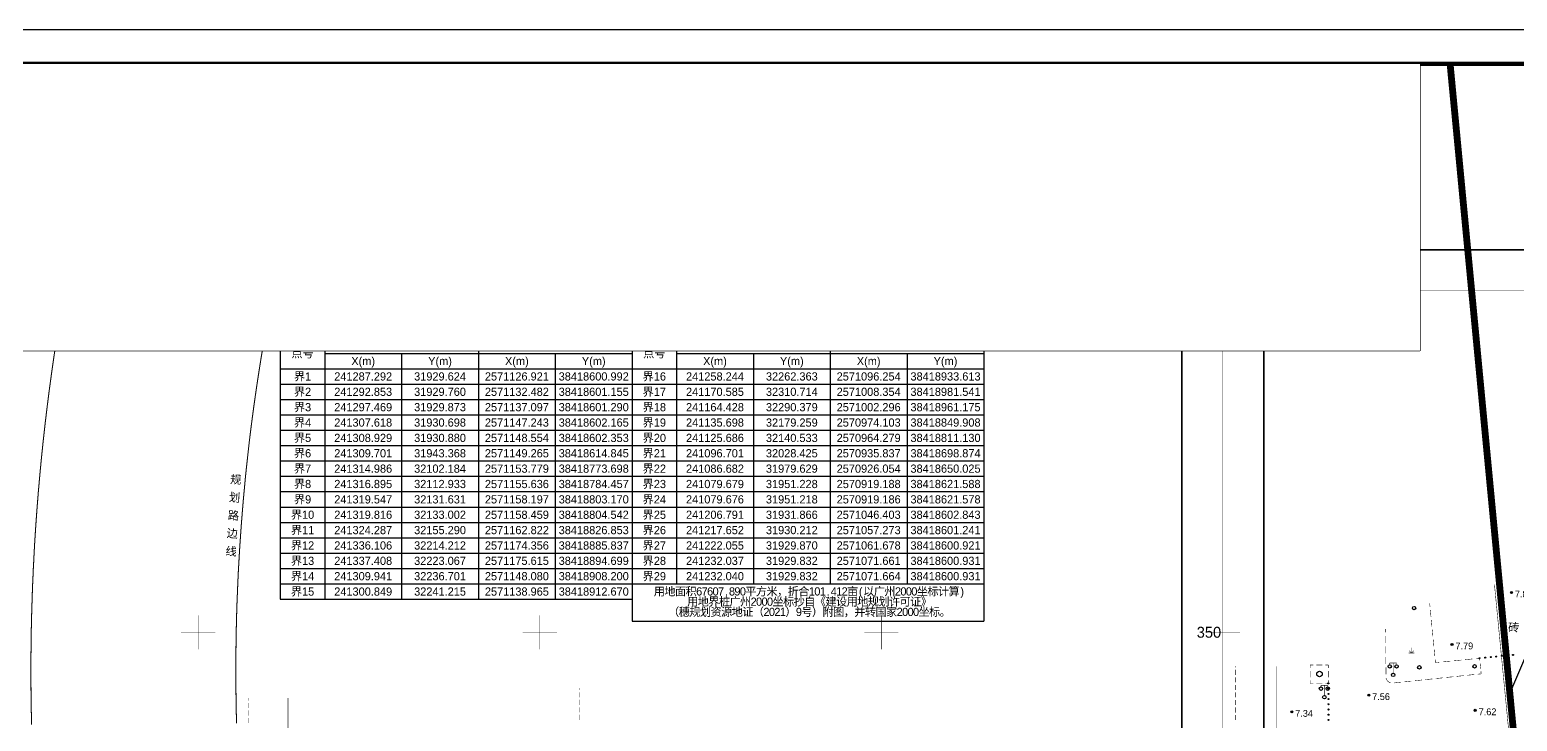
# Model space of a CAD drawing. Extents: x -83084 to 31773731, y -158416 to 241421036.
# Drawn here: x 31925.3 to 32143.1, y 241337 to 241438.2 of the extents above; entities that cross this region are included whole.
import ezdxf
from ezdxf.enums import TextEntityAlignment as Align
from ezdxf.xclip import XClip

# ---------------------------------------------------------------- set-up
doc = ezdxf.new("R2010")
doc.units = 0
doc.header["$LTSCALE"] = 1000
doc.header["$MEASUREMENT"] = 0
doc.header["$XCLIPFRAME"] = 0
for name, pattern in [('1', [0]), ('10010', [0]), ('2', [0]), ('721120', [0]), ('DASH', [0.35, 0.25, -0.1])]:
    doc.linetypes.add(name, pattern=pattern)
doc.layers.add('110KV电缆', color=6, linetype='DASH', lineweight=0)
for name, color, linetype in [('DIM_LEAD', 3, 'Continuous'), ('TITLIN1', 7, 'Continuous'), ('规划道路边线', 165, 'Continuous')]:
    doc.layers.add(name, color=color, linetype=linetype)
doc.layers.add('地形', color=7, linetype='Continuous', true_color=0x323232)
doc.styles.add('DMHT', font='')
doc.styles.add('GKST', font='')
doc.styles.add('JMHT', font='')
doc.styles.add('SXHT', font='')
doc.styles.add('TKH', font='')
doc.styles.get('DMHT').set_extended_font_data('方正细等线简体')
doc.styles.get('GKST').set_extended_font_data('方正细等线简体')
doc.styles.get('JMHT').set_extended_font_data('方正细等线简体')
doc.styles.get('SXHT').set_extended_font_data('方正细等线简体')
doc.styles.get('TKH').set_extended_font_data('方正细等线简体')

# ---------------------------------------------------------------- blocks, each defined once
blk = doc.blocks.new('93762001')
at = {"color": 0, "linetype": 'Continuous', "lineweight": -3}
blk.add_circle((0, 0), 0.5, dxfattribs=at)
blk = doc.blocks.new('96102001')
at = {"linetype": '2'}
h = blk.add_hatch(color=0, dxfattribs=at)
edge = h.paths.add_edge_path(flags=0)
edge.add_arc((0, 0), 0.15, 0, 360)
at = {"color": 0, "linetype": 'Continuous', "lineweight": -3}
blk.add_circle((0, 0), 0.15, dxfattribs=at)
blk = doc.blocks.new('357')
at = {"color": 0, "linetype": 'Continuous', "lineweight": -3, "const_width": 0.15}
for points in [[(-1, 3.5), (-1, 3)], [(-1, 3.5), (1, 3.5)], [(0, 0.5), (0, 3.5)], [(1, 3.5), (1, 3)]]:
    blk.add_lwpolyline(points, dxfattribs=at)
at = {"color": 0, "linetype": 'Continuous', "lineweight": -3}
for centre in [(-1, 2.5), (0, 0), (1, 2.5)]:
    blk.add_circle(centre, 0.5, dxfattribs=at)
blk = doc.blocks.new('904')
at = {"linetype": '2'}
h = blk.add_hatch(color=0, dxfattribs=at)
edge = h.paths.add_edge_path(flags=0)
edge.add_arc((0, 0), 0.3, 0, 360)
at = {"color": 0, "linetype": 'Continuous', "lineweight": -3}
for radius in [0.3, 0.15]:
    blk.add_circle((0, 0), radius, dxfattribs=at)
blk = doc.blocks.new('149')
at = {"color": 0, "linetype": 'Continuous', "lineweight": -3, "const_width": 0.15}
for points in [[(-0.8, 0), (0.8, 0)], [(-0.707, 0.707), (0, 0)], [(0, 1.6), (0, 0), (0.707, 0.707)]]:
    blk.add_lwpolyline(points, dxfattribs=at)
blk = doc.blocks.new('128')
at = {"color": 0, "linetype": 'Continuous', "lineweight": -3}
blk.add_circle((0, 0), 0.8, dxfattribs=at)
blk = doc.blocks.new('ysdx12')
at = {"layer": '地形', "linetype": 'Continuous', "lineweight": -3, "ltscale": 0.5}
for points, const_width in [([(81.93, 289.77), (-180.07, 289.77)], 0.25), ([(331.93, 289.77), (69.93, 289.77)], 0.25), ([(69.93, 289.77), (69.93, 77.77)], 0.25), ([(81.93, 77.77), (81.93, 289.77)], 0.25), ([(134.86, 44.34), (115.69, 240.79)], 0.075), ([(106.26, 237.5), (106.21, 237.98)], 0.075), ([(106.4, 236.06), (106.3, 237.02)], 0.075), ([(106.54, 234.61), (106.44, 235.58)], 0.075), ([(99.78, 233.76), (99.78, 234.27)], 0.075), ([(99.79, 232.22), (99.78, 233.24)], 0.075), ([(106.68, 233.17), (106.59, 234.13)], 0.075), ([(99.8, 230.68), (99.79, 231.7)], 0.075), ([(106.82, 231.73), (106.73, 232.69)], 0.075), ([(106.96, 230.28), (106.87, 231.25)], 0.075), ([(83.84, 228.78), (83.84, 206.62), (-60.92, 206.63), (-60.92, 224.14)], 0.075), ([(77.76, 228.62), (77.76, 228.78)], 0.06), ([(88.72, 228.53), (88.72, 228.98), (89.16, 228.98)], 0.06), ([(89.61, 228.98), (90.49, 228.98)], 0.06), ([(90.93, 228.98), (91.37, 228.98)], 0.06), ([(91.37, 228.98), (91.37, 228.53)], 0.06), ([(99.8, 229.14), (99.8, 230.16)], 0.075), ([(99.81, 227.6), (99.81, 228.62)], 0.075), ([(107.6, 229.37), (107.06, 229.32), (107.01, 229.8)], 0.075), ([(109.21, 229.54), (108.14, 229.43)], 0.075), ([(110.83, 229.7), (109.75, 229.59)], 0.075), ([(112.45, 229.86), (111.37, 229.75)], 0.075), ([(113.52, 229.97), (112.98, 229.92)], 0.075), ([(113.52, 229.97), (113.56, 229.59)], 0.075), ([(113.6, 229.21), (113.68, 228.45)], 0.075), ([(77.76, 227.52), (77.76, 228.27)], 0.06), ([(77.76, 226.42), (77.76, 227.17)], 0.06), ([(88.72, 227.18), (88.72, 228.08)], 0.06), ([(89.16, 226.28), (88.72, 226.28), (88.72, 226.73)], 0.06), ([(91.37, 226.73), (91.37, 226.28), (90.93, 226.28)], 0.06), ([(91.37, 228.08), (91.37, 227.18)], 0.06), ([(100.48, 226.36), (100.41, 226.39), (100.32, 226.43), (100.24, 226.47), (100.16, 226.53), (100.09, 226.59), (100.02, 226.66), (99.96, 226.74), (99.91, 226.82), (99.87, 226.91), (99.84, 227), (99.82, 227.08)], 0.075), ([(102.01, 226.46), (100.99, 226.35)], 0.075), ([(103.54, 226.62), (102.52, 226.51)], 0.075), ([(105.07, 226.78), (104.05, 226.67)], 0.075), ([(106.6, 226.94), (105.58, 226.83)], 0.075), ([(108.14, 227.1), (107.11, 226.99)], 0.075), ([(109.67, 227.26), (108.65, 227.15)], 0.075), ([(111.2, 227.42), (110.18, 227.31)], 0.075), ([(112.73, 227.58), (111.71, 227.47)], 0.075), ([(113.71, 228.07), (113.75, 227.68), (113.24, 227.63)], 0.075), ([(-18.19, 225.33), (-18.19, 225.61)], 0.06), ([(-18.19, 224.23), (-18.19, 224.98)], 0.06), ([(77.76, 225.32), (77.76, 226.07)], 0.06), ([(77.76, 224.22), (77.76, 224.97)], 0.06), ([(90.49, 226.28), (89.6, 226.28)], 0.06), ([(-66.7, 223.77), (-66.7, 224.14)], 0.06), ([(-66.7, 222.68), (-66.7, 223.42)], 0.06), ([(-66.7, 221.58), (-66.7, 222.33)], 0.06), ([(-18.19, 223.13), (-18.19, 223.88)], 0.06), ([(-18.19, 222.03), (-18.19, 222.78)], 0.06), ([(77.76, 223.12), (77.76, 223.87)], 0.06), ([(77.76, 222.02), (77.76, 222.77)], 0.06), ([(-66.7, 220.49), (-66.7, 221.23)], 0.06), ([(-18.19, 220.93), (-18.19, 221.68)], 0.06), ([(77.76, 220.92), (77.76, 221.67)], 0.06)]:
    blk.add_lwpolyline(points, dxfattribs=dict(at, const_width=const_width))
at = {"layer": '地形', "linetype": '10010', "lineweight": -3, "ltscale": 0.5, "const_width": 0.06}
for points in [[(75.93, 77.77), (75.93, 289.77)], [(75.93, 77.77), (75.93, 289.77)], [(-180.07, 283.77), (81.93, 283.77)], [(-74.07, 283.77), (-74.07, 281.27)], [(-24.07, 283.77), (-24.07, 281.27)], [(25.93, 283.77), (25.93, 281.27)], [(69.93, 283.77), (331.93, 283.77)], [(-74.07, 231.27), (-74.07, 236.27)], [(-24.07, 231.27), (-24.07, 236.27)], [(25.93, 231.27), (25.93, 236.27)], [(-76.57, 233.77), (-71.57, 233.77)], [(-26.57, 233.77), (-21.57, 233.77)], [(23.43, 233.77), (28.43, 233.77)], [(75.93, 233.77), (73.43, 233.77)], [(75.93, 233.77), (78.43, 233.77)]]:
    blk.add_lwpolyline(points, dxfattribs=at)
at = {"layer": '地形', "linetype": '721120', "lineweight": -3, "ltscale": 0.5, "const_width": 0.15}
for points in [[(-93.62, 283.77), (-93.74, 283.08), (-93.96, 281.83), (-94.17, 280.59), (-94.38, 279.34), (-94.58, 278.1), (-94.78, 276.85), (-94.97, 275.6), (-95.16, 274.35), (-95.34, 273.1), (-95.52, 271.85), (-95.69, 270.6), (-95.86, 269.35), (-96.02, 268.1), (-96.18, 266.84), (-96.33, 265.59), (-96.48, 264.34), (-96.62, 263.08), (-96.76, 261.83), (-96.89, 260.57), (-97.02, 259.32), (-97.14, 258.06), (-97.26, 256.8), (-97.37, 255.54), (-97.48, 254.29), (-97.58, 253.03), (-97.68, 251.77), (-97.77, 250.51), (-97.86, 249.25), (-97.94, 247.99), (-98.02, 246.73), (-98.09, 245.47), (-98.15, 244.21), (-98.22, 242.95), (-98.27, 241.68), (-98.33, 240.42), (-98.37, 239.16), (-98.41, 237.9), (-98.45, 236.64), (-98.48, 235.37), (-98.51, 234.11), (-98.53, 232.85), (-98.54, 231.59), (-98.56, 230.32), (-98.56, 229.06), (-98.56, 227.8), (-98.56, 226.54), (-98.55, 225.27), (-98.54, 224.01), (-98.52, 222.75), (-98.49, 221.49), (-98.46, 220.22)], [(-68.46, 220.42), (-68.5, 222.14), (-68.53, 223.86), (-68.55, 225.59), (-68.56, 227.31), (-68.56, 229.03), (-68.55, 230.76), (-68.53, 232.48), (-68.5, 234.21), (-68.46, 235.93), (-68.41, 237.65), (-68.34, 239.37), (-68.27, 241.1), (-68.19, 242.82), (-68.09, 244.54), (-67.99, 246.26), (-67.87, 247.98), (-67.75, 249.7), (-67.61, 251.42), (-67.47, 253.14), (-67.31, 254.85), (-67.15, 256.57), (-66.97, 258.28), (-66.78, 260), (-66.59, 261.71), (-66.38, 263.42), (-66.16, 265.13), (-65.93, 266.84), (-65.69, 268.55), (-65.44, 270.25), (-65.18, 271.95), (-64.91, 273.66), (-64.63, 275.36), (-64.34, 277.06), (-64.04, 278.75), (-63.73, 280.45), (-63.41, 282.14), (-63.09, 283.77)]]:
    blk.add_lwpolyline(points, dxfattribs=at)
at = {"layer": '地形', "linetype": '1', "lineweight": -3, "ltscale": 0.5}
for points in [[(-62.05, 276.86), (40.95, 276.86)], [(-62.05, 276.86), (-62.05, 238.61)], [(-55.55, 276.86), (-55.55, 238.61)], [(-33.05, 276.86), (-33.05, 238.61)], [(-10.55, 276.86), (-10.55, 235.41)], [(-10.55, 276.86), (-10.55, 238.61)], [(-4.05, 276.86), (-4.05, 240.86)], [(18.45, 276.86), (18.45, 240.86)], [(40.95, 276.86), (40.95, 235.41)], [(-55.55, 274.61), (-10.55, 274.61)], [(-44.3, 274.61), (-44.3, 238.61)], [(-21.8, 274.61), (-21.8, 238.61)], [(-4.05, 274.61), (40.95, 274.61)], [(7.2, 274.61), (7.2, 240.86)], [(29.7, 274.61), (29.7, 240.86)], [(-62.05, 272.36), (40.95, 272.36)], [(-62.05, 270.11), (40.95, 270.11)], [(-62.05, 267.86), (40.95, 267.86)], [(-62.05, 265.61), (40.95, 265.61)], [(-62.05, 263.36), (40.95, 263.36)], [(-62.05, 261.11), (40.95, 261.11)], [(-62.05, 258.86), (40.95, 258.86)], [(-62.05, 256.61), (40.95, 256.61)], [(-62.05, 254.36), (40.95, 254.36)], [(-62.05, 252.11), (40.95, 252.11)], [(-62.05, 249.86), (40.95, 249.86)], [(-62.05, 247.61), (40.95, 247.61)], [(-62.05, 245.36), (40.95, 245.36)], [(-62.05, 243.11), (40.95, 243.11)], [(-62.05, 240.86), (40.95, 240.86)], [(-62.05, 238.61), (-10.55, 238.61)], [(-10.55, 235.41), (40.95, 235.41)]]:
    blk.add_lwpolyline(points, dxfattribs=at)
at = {"layer": '地形', "linetype": 'Continuous', "xscale": 0.5, "yscale": 0.5}
for name, p, rotation in [('93762001', (103.93, 237.31), 275.0679737266381), ('93762001', (104.7, 228.63), 275.0679737266381), ('93762001', (112.78, 228.78), 5.574955360481202), ('96102001', (113.52, 229.97), 5.736164473479604), ('96102001', (114.34, 230.05), 5.736164473479604), ('96102001', (115.15, 230.13), 5.736164473479604), ('96102001', (115.96, 230.21), 5.736164473479604), ('96102001', (116.78, 230.3), 5.736164473479604), ('96102001', (117.59, 230.38), 5.736164473479604), ('96102001', (118.41, 230.46), 5.736164473479604), ('96102001', (91.37, 226.28), 270.3286420653496), ('96102001', (91.37, 225.52), 270.3286420653496), ('96102001', (91.38, 224.75), 270.3286420653496), ('96102001', (91.38, 223.99), 270.3286420653496), ('96102001', (91.39, 223.23), 270.3286420653496), ('96102001', (91.39, 222.46), 270.3286420653496), ('96102001', (91.4, 221.7), 270.3286420653496), ('96102001', (91.4, 220.94), 270.3286420653496)]:
    blk.add_blockref(name, p, dxfattribs=dict(at, rotation=rotation))
for name, p in [('149', (103.55, 230.72)), ('357', (100.86, 227.52)), ('128', (90.08, 227.65)), ('357', (90.79, 224.26))]:
    blk.add_blockref(name, p, dxfattribs=at)
at = {"layer": '地形', "style": 'TKH', "width": 0.917}
blk.add_text('1', height=3.6, dxfattribs=at).set_placement((-49.07, 291.27), align=Align.BOTTOM_CENTER)
at = {"layer": '地形', "style": 'TKH'}
blk.add_text('32100', height=1.6, rotation=90, dxfattribs=at).set_placement((75.85, 284.09), align=Align.BOTTOM_LEFT)
blk.add_text('32100', height=1.6, rotation=90, dxfattribs=at).set_placement((76.32, 284.1), align=Align.TOP_LEFT)
at = {"layer": '地形'}
for s, height, style, p in [('41400', 1.6, 'TKH', (72.93, 282.52)), ('41400', 1.6, 'TKH', (78.93, 282.52)), ('用地界桩坐标表', 2, 'SXHT', (-10.55, 279.61)), ('点号', 1.2, 'SXHT', (-58.8, 274.61)), ('广州2000坐标', 1.2, 'SXHT', (-44.3, 275.73)), ('国家2000坐标', 1.2, 'SXHT', (-21.8, 275.73)), ('点号', 1.2, 'SXHT', (-7.3, 274.61)), ('广州2000坐标', 1.2, 'SXHT', (7.2, 275.73)), ('国家2000坐标', 1.2, 'SXHT', (29.7, 275.73)), ('X(m)', 1.2, 'SXHT', (-49.92, 273.48)), ('Y(m)', 1.2, 'SXHT', (-38.67, 273.48)), ('X(m)', 1.2, 'SXHT', (-27.42, 273.48)), ('Y(m)', 1.2, 'SXHT', (-16.17, 273.48)), ('X(m)', 1.2, 'SXHT', (1.58, 273.48)), ('Y(m)', 1.2, 'SXHT', (12.83, 273.48)), ('X(m)', 1.2, 'SXHT', (24.08, 273.48)), ('Y(m)', 1.2, 'SXHT', (35.33, 273.48)), ('界1', 1.2, 'SXHT', (-58.8, 271.23)), ('241287.292', 1.2, 'SXHT', (-49.92, 271.23)), ('31929.624', 1.2, 'SXHT', (-38.67, 271.23)), ('2571126.921', 1.2, 'SXHT', (-27.42, 271.23)), ('38418600.992', 1.2, 'SXHT', (-16.17, 271.23)), ('界16', 1.2, 'SXHT', (-7.3, 271.23)), ('241258.244', 1.2, 'SXHT', (1.58, 271.23)), ('32262.363', 1.2, 'SXHT', (12.83, 271.23)), ('2571096.254', 1.2, 'SXHT', (24.08, 271.23)), ('38418933.613', 1.2, 'SXHT', (35.33, 271.23)), ('界2', 1.2, 'SXHT', (-58.8, 268.98)), ('241292.853', 1.2, 'SXHT', (-49.92, 268.98)), ('31929.760', 1.2, 'SXHT', (-38.67, 268.98)), ('2571132.482', 1.2, 'SXHT', (-27.42, 268.98)), ('38418601.155', 1.2, 'SXHT', (-16.17, 268.98)), ('界17', 1.2, 'SXHT', (-7.3, 268.98)), ('241170.585', 1.2, 'SXHT', (1.58, 268.98)), ('32310.714', 1.2, 'SXHT', (12.83, 268.98)), ('2571008.354', 1.2, 'SXHT', (24.08, 268.98)), ('38418981.541', 1.2, 'SXHT', (35.33, 268.98)), ('界3', 1.2, 'SXHT', (-58.8, 266.73)), ('241297.469', 1.2, 'SXHT', (-49.92, 266.73)), ('31929.873', 1.2, 'SXHT', (-38.67, 266.73)), ('2571137.097', 1.2, 'SXHT', (-27.42, 266.73)), ('38418601.290', 1.2, 'SXHT', (-16.17, 266.73)), ('界18', 1.2, 'SXHT', (-7.3, 266.73)), ('241164.428', 1.2, 'SXHT', (1.58, 266.73)), ('32290.379', 1.2, 'SXHT', (12.83, 266.73)), ('2571002.296', 1.2, 'SXHT', (24.08, 266.73)), ('38418961.175', 1.2, 'SXHT', (35.33, 266.73)), ('界4', 1.2, 'SXHT', (-58.8, 264.48)), ('241307.618', 1.2, 'SXHT', (-49.92, 264.48)), ('31930.698', 1.2, 'SXHT', (-38.67, 264.48)), ('2571147.243', 1.2, 'SXHT', (-27.42, 264.48)), ('38418602.165', 1.2, 'SXHT', (-16.17, 264.48)), ('界19', 1.2, 'SXHT', (-7.3, 264.48)), ('241135.698', 1.2, 'SXHT', (1.58, 264.48)), ('32179.259', 1.2, 'SXHT', (12.83, 264.48)), ('2570974.103', 1.2, 'SXHT', (24.08, 264.48)), ('38418849.908', 1.2, 'SXHT', (35.33, 264.48)), ('界5', 1.2, 'SXHT', (-58.8, 262.23)), ('241308.929', 1.2, 'SXHT', (-49.92, 262.23)), ('31930.880', 1.2, 'SXHT', (-38.67, 262.23)), ('2571148.554', 1.2, 'SXHT', (-27.42, 262.23)), ('38418602.353', 1.2, 'SXHT', (-16.17, 262.23)), ('界20', 1.2, 'SXHT', (-7.3, 262.23)), ('241125.686', 1.2, 'SXHT', (1.58, 262.23)), ('32140.533', 1.2, 'SXHT', (12.83, 262.23)), ('2570964.279', 1.2, 'SXHT', (24.08, 262.23)), ('38418811.130', 1.2, 'SXHT', (35.33, 262.23)), ('界6', 1.2, 'SXHT', (-58.8, 259.98)), ('241309.701', 1.2, 'SXHT', (-49.92, 259.98)), ('31943.368', 1.2, 'SXHT', (-38.67, 259.98)), ('2571149.265', 1.2, 'SXHT', (-27.42, 259.98)), ('38418614.845', 1.2, 'SXHT', (-16.17, 259.98)), ('界21', 1.2, 'SXHT', (-7.3, 259.98)), ('241096.701', 1.2, 'SXHT', (1.58, 259.98)), ('32028.425', 1.2, 'SXHT', (12.83, 259.98)), ('2570935.837', 1.2, 'SXHT', (24.08, 259.98)), ('38418698.874', 1.2, 'SXHT', (35.33, 259.98)), ('界7', 1.2, 'SXHT', (-58.8, 257.73)), ('241314.986', 1.2, 'SXHT', (-49.92, 257.73)), ('32102.184', 1.2, 'SXHT', (-38.67, 257.73)), ('2571153.779', 1.2, 'SXHT', (-27.42, 257.73)), ('38418773.698', 1.2, 'SXHT', (-16.17, 257.73)), ('界22', 1.2, 'SXHT', (-7.3, 257.73)), ('241086.682', 1.2, 'SXHT', (1.58, 257.73)), ('31979.629', 1.2, 'SXHT', (12.83, 257.73)), ('2570926.054', 1.2, 'SXHT', (24.08, 257.73)), ('38418650.025', 1.2, 'SXHT', (35.33, 257.73)), ('界8', 1.2, 'SXHT', (-58.8, 255.48)), ('241316.895', 1.2, 'SXHT', (-49.92, 255.48)), ('32112.933', 1.2, 'SXHT', (-38.67, 255.48)), ('2571155.636', 1.2, 'SXHT', (-27.42, 255.48)), ('38418784.457', 1.2, 'SXHT', (-16.17, 255.48)), ('界23', 1.2, 'SXHT', (-7.3, 255.48)), ('241079.679', 1.2, 'SXHT', (1.58, 255.48)), ('31951.228', 1.2, 'SXHT', (12.83, 255.48)), ('2570919.188', 1.2, 'SXHT', (24.08, 255.48)), ('38418621.588', 1.2, 'SXHT', (35.33, 255.48)), ('界9', 1.2, 'SXHT', (-58.8, 253.23)), ('241319.547', 1.2, 'SXHT', (-49.92, 253.23)), ('32131.631', 1.2, 'SXHT', (-38.67, 253.23)), ('2571158.197', 1.2, 'SXHT', (-27.42, 253.23)), ('38418803.170', 1.2, 'SXHT', (-16.17, 253.23)), ('界24', 1.2, 'SXHT', (-7.3, 253.23)), ('241079.676', 1.2, 'SXHT', (1.58, 253.23)), ('31951.218', 1.2, 'SXHT', (12.83, 253.23)), ('2570919.186', 1.2, 'SXHT', (24.08, 253.23)), ('38418621.578', 1.2, 'SXHT', (35.33, 253.23)), ('界10', 1.2, 'SXHT', (-58.8, 250.98)), ('241319.816', 1.2, 'SXHT', (-49.92, 250.98)), ('32133.002', 1.2, 'SXHT', (-38.67, 250.98)), ('2571158.459', 1.2, 'SXHT', (-27.42, 250.98)), ('38418804.542', 1.2, 'SXHT', (-16.17, 250.98)), ('界25', 1.2, 'SXHT', (-7.3, 250.98)), ('241206.791', 1.2, 'SXHT', (1.58, 250.98)), ('31931.866', 1.2, 'SXHT', (12.83, 250.98)), ('2571046.403', 1.2, 'SXHT', (24.08, 250.98)), ('38418602.843', 1.2, 'SXHT', (35.33, 250.98)), ('界11', 1.2, 'SXHT', (-58.8, 248.73)), ('241324.287', 1.2, 'SXHT', (-49.92, 248.73)), ('32155.290', 1.2, 'SXHT', (-38.67, 248.73)), ('2571162.822', 1.2, 'SXHT', (-27.42, 248.73)), ('38418826.853', 1.2, 'SXHT', (-16.17, 248.73)), ('界26', 1.2, 'SXHT', (-7.3, 248.73)), ('241217.652', 1.2, 'SXHT', (1.58, 248.73)), ('31930.212', 1.2, 'SXHT', (12.83, 248.73)), ('2571057.273', 1.2, 'SXHT', (24.08, 248.73)), ('38418601.241', 1.2, 'SXHT', (35.33, 248.73)), ('界12', 1.2, 'SXHT', (-58.8, 246.48)), ('241336.106', 1.2, 'SXHT', (-49.92, 246.48)), ('32214.212', 1.2, 'SXHT', (-38.67, 246.48)), ('2571174.356', 1.2, 'SXHT', (-27.42, 246.48)), ('38418885.837', 1.2, 'SXHT', (-16.17, 246.48)), ('界27', 1.2, 'SXHT', (-7.3, 246.48)), ('241222.055', 1.2, 'SXHT', (1.58, 246.48)), ('31929.870', 1.2, 'SXHT', (12.83, 246.48)), ('2571061.678', 1.2, 'SXHT', (24.08, 246.48)), ('38418600.921', 1.2, 'SXHT', (35.33, 246.48)), ('界13', 1.2, 'SXHT', (-58.8, 244.23)), ('241337.408', 1.2, 'SXHT', (-49.92, 244.23)), ('32223.067', 1.2, 'SXHT', (-38.67, 244.23)), ('2571175.615', 1.2, 'SXHT', (-27.42, 244.23)), ('38418894.699', 1.2, 'SXHT', (-16.17, 244.23)), ('界28', 1.2, 'SXHT', (-7.3, 244.23)), ('241232.037', 1.2, 'SXHT', (1.58, 244.23)), ('31929.832', 1.2, 'SXHT', (12.83, 244.23)), ('2571071.661', 1.2, 'SXHT', (24.08, 244.23)), ('38418600.931', 1.2, 'SXHT', (35.33, 244.23)), ('界14', 1.2, 'SXHT', (-58.8, 241.98)), ('241309.941', 1.2, 'SXHT', (-49.92, 241.98)), ('32236.701', 1.2, 'SXHT', (-38.67, 241.98)), ('2571148.080', 1.2, 'SXHT', (-27.42, 241.98)), ('38418908.200', 1.2, 'SXHT', (-16.17, 241.98)), ('界29', 1.2, 'SXHT', (-7.3, 241.98)), ('241232.040', 1.2, 'SXHT', (1.58, 241.98)), ('31929.832', 1.2, 'SXHT', (12.83, 241.98)), ('2571071.664', 1.2, 'SXHT', (24.08, 241.98)), ('38418600.931', 1.2, 'SXHT', (35.33, 241.98)), ('界15', 1.2, 'SXHT', (-58.8, 239.73)), ('241300.849', 1.2, 'SXHT', (-49.92, 239.73)), ('32241.215', 1.2, 'SXHT', (-38.67, 239.73)), ('2571138.965', 1.2, 'SXHT', (-27.42, 239.73)), ('38418912.670', 1.2, 'SXHT', (-16.17, 239.73)), ('用', 1.2, 'SXHT', (-6.56, 239.75)), ('地', 1.2, 'SXHT', (-5.01, 239.75)), ('面', 1.2, 'SXHT', (-3.46, 239.75)), ('积', 1.2, 'SXHT', (-1.91, 239.75)), ('6', 1.2, 'SXHT', (-0.73, 239.75)), ('7', 1.2, 'SXHT', (0.07, 239.75)), ('6', 1.2, 'SXHT', (0.87, 239.75)), ('0', 1.2, 'SXHT', (1.67, 239.75)), ('7', 1.2, 'SXHT', (2.47, 239.75)), ('8', 1.2, 'SXHT', (4.07, 239.75)), ('9', 1.2, 'SXHT', (4.87, 239.75)), ('0', 1.2, 'SXHT', (5.67, 239.75)), ('平', 1.2, 'SXHT', (6.84, 239.75)), ('方', 1.2, 'SXHT', (8.39, 239.75)), ('米', 1.2, 'SXHT', (9.94, 239.75)), ('折', 1.2, 'SXHT', (13.04, 239.75)), ('合', 1.2, 'SXHT', (14.59, 239.75)), ('1', 1.2, 'SXHT', (15.77, 239.75)), ('0', 1.2, 'SXHT', (16.57, 239.75)), ('1', 1.2, 'SXHT', (17.37, 239.75)), ('4', 1.2, 'SXHT', (18.97, 239.75)), ('1', 1.2, 'SXHT', (19.77, 239.75)), ('2', 1.2, 'SXHT', (20.57, 239.75)), ('亩', 1.2, 'SXHT', (21.74, 239.75)), ('(', 1.2, 'SXHT', (22.92, 239.75)), ('以', 1.2, 'SXHT', (24.09, 239.75)), ('广', 1.2, 'SXHT', (25.64, 239.75)), ('州', 1.2, 'SXHT', (27.19, 239.75)), ('2', 1.2, 'SXHT', (28.37, 239.75)), ('0', 1.2, 'SXHT', (29.17, 239.75)), ('0', 1.2, 'SXHT', (29.97, 239.75)), ('0', 1.2, 'SXHT', (30.77, 239.75)), ('坐', 1.2, 'SXHT', (31.94, 239.75)), ('标', 1.2, 'SXHT', (33.49, 239.75)), ('计', 1.2, 'SXHT', (35.04, 239.75)), ('算', 1.2, 'SXHT', (36.59, 239.75)), (')', 1.2, 'SXHT', (37.77, 239.75)), ('（', 1.2, 'SXHT', (-4.46, 236.75)), ('穗', 1.2, 'SXHT', (-2.91, 236.75)), ('用', 1.2, 'SXHT', (-1.68, 238.25)), ('规', 1.2, 'SXHT', (-1.36, 236.75)), ('地', 1.2, 'SXHT', (-0.13, 238.25)), ('划', 1.2, 'SXHT', (0.19, 236.75)), ('界', 1.2, 'SXHT', (1.42, 238.25)), ('资', 1.2, 'SXHT', (1.74, 236.75)), ('桩', 1.2, 'SXHT', (2.97, 238.25)), ('源', 1.2, 'SXHT', (3.29, 236.75)), ('.', 1.2, 'SXHT', (3.27, 239.75)), ('广', 1.2, 'SXHT', (4.52, 238.25)), ('地', 1.2, 'SXHT', (4.84, 236.75)), ('州', 1.2, 'SXHT', (6.07, 238.25)), ('证', 1.2, 'SXHT', (6.39, 236.75)), ('2', 1.2, 'SXHT', (7.24, 238.25)), ('0', 1.2, 'SXHT', (8.04, 238.25)), ('（', 1.2, 'SXHT', (7.94, 236.75)), ('0', 1.2, 'SXHT', (8.84, 238.25)), ('2', 1.2, 'SXHT', (9.12, 236.75)), ('0', 1.2, 'SXHT', (9.64, 238.25)), ('0', 1.2, 'SXHT', (9.92, 236.75)), ('坐', 1.2, 'SXHT', (10.82, 238.25)), ('2', 1.2, 'SXHT', (10.72, 236.75)), ('，', 1.2, 'SXHT', (11.49, 239.75)), ('标', 1.2, 'SXHT', (12.37, 238.25)), ('）', 1.2, 'SXHT', (12.69, 236.75)), ('抄', 1.2, 'SXHT', (13.92, 238.25)), ('9', 1.2, 'SXHT', (13.87, 236.75)), ('号', 1.2, 'SXHT', (15.04, 236.75)), ('自', 1.2, 'SXHT', (15.47, 238.25)), ('）', 1.2, 'SXHT', (16.59, 236.75)), ('《', 1.2, 'SXHT', (17.02, 238.25)), ('附', 1.2, 'SXHT', (18.14, 236.75)), ('建', 1.2, 'SXHT', (18.57, 238.25)), ('.', 1.2, 'SXHT', (18.17, 239.75)), ('图', 1.2, 'SXHT', (19.69, 236.75)), ('设', 1.2, 'SXHT', (20.12, 238.25)), ('用', 1.2, 'SXHT', (21.67, 238.25)), ('并', 1.2, 'SXHT', (22.79, 236.75)), ('地', 1.2, 'SXHT', (23.22, 238.25)), ('转', 1.2, 'SXHT', (24.34, 236.75)), ('规', 1.2, 'SXHT', (24.77, 238.25)), ('国', 1.2, 'SXHT', (25.89, 236.75)), ('划', 1.2, 'SXHT', (26.32, 238.25)), ('家', 1.2, 'SXHT', (27.44, 236.75)), ('许', 1.2, 'SXHT', (27.87, 238.25)), ('2', 1.2, 'SXHT', (28.62, 236.75)), ('可', 1.2, 'SXHT', (29.42, 238.25)), ('0', 1.2, 'SXHT', (29.42, 236.75)), ('0', 1.2, 'SXHT', (30.22, 236.75)), ('证', 1.2, 'SXHT', (30.97, 238.25)), ('0', 1.2, 'SXHT', (31.02, 236.75)), ('坐', 1.2, 'SXHT', (32.19, 236.75)), ('》', 1.2, 'SXHT', (32.52, 238.25)), ('标', 1.2, 'SXHT', (33.74, 236.75)), ('1', 1.2, 'SXHT', (11.52, 236.75)), ('，', 1.2, 'SXHT', (21.24, 236.75)), ('。', 1.2, 'SXHT', (35.29, 236.75))]:
    blk.add_text(s, height=height, dxfattribs=dict(at, style=style)).set_placement(p, align=Align.MIDDLE_CENTER)
at = {"layer": '地形', "style": 'JMHT'}
for s, p in [('规', (-68.57, 256.13)), ('划', (-68.74, 253.5)), ('路', (-68.91, 250.87)), ('边', (-69.08, 248.24)), ('线', (-69.25, 245.61))]:
    blk.add_text(s, height=1.2, rotation=356.3217, dxfattribs=at).set_placement(p, align=Align.MIDDLE_CENTER)
at = {"layer": '地形', "style": 'GKST'}
blk.add_text('砖', height=1.2, dxfattribs=at).set_placement((117.7, 233.51), align=Align.BOTTOM_LEFT)
at = {"layer": '地形', "style": 'JMHT'}
blk.add_text('350', height=1.6, dxfattribs=at).set_placement((75.68, 233.77), align=Align.MIDDLE_RIGHT)
for points in [[(109.98, 232.39), (112.56, 232.39), (112.56, 231.14), (109.98, 231.14)], [(97.79, 224.96), (100.37, 224.96), (100.37, 223.71), (97.79, 223.71)]]:
    blk.add_wipeout(points).dxf.layer = '地形'
at = {"layer": '地形', "linetype": 'Continuous', "xscale": 0.5, "yscale": 0.5}
for p in [(109.48, 231.99), (97.29, 224.56)]:
    blk.add_blockref('904', p, dxfattribs=at)
at = {"layer": '地形', "style": 'DMHT'}
for s, p in [('7.79', (109.98, 232.27)), ('7.56', (97.79, 224.84))]:
    blk.add_text(s, height=1, dxfattribs=at).set_placement(p, align=Align.TOP_LEFT)
for points in [[(118.68, 239.98), (121.26, 239.98), (121.26, 238.73), (118.68, 238.73)], [(86.52, 222.51), (89.1, 222.51), (89.1, 221.26), (86.52, 221.26)], [(113.38, 222.74), (115.96, 222.74), (115.96, 221.49), (113.38, 221.49)]]:
    blk.add_wipeout(points).dxf.layer = '地形'
at = {"layer": '地形', "linetype": 'Continuous', "xscale": 0.5, "yscale": 0.5}
for p in [(118.18, 239.58), (86.02, 222.11), (112.88, 222.34)]:
    blk.add_blockref('904', p, dxfattribs=at)
at = {"layer": '地形', "style": 'DMHT'}
for s, p in [('7.82', (118.68, 239.86)), ('7.34', (86.52, 222.39)), ('7.62', (113.38, 222.62))]:
    blk.add_text(s, height=1, dxfattribs=at).set_placement(p, align=Align.TOP_LEFT)
blk = doc.blocks.new('adfgaw')
at = {"layer": '110KV电缆', "ltscale": 0.03, "const_width": 1}
blk.add_lwpolyline([(-13.69, 135.39), (-0.75, -0.95)], dxfattribs=at)
at = {"layer": 'DIM_LEAD'}
blk.add_line((-4.94, 43.2), (0.86, 56.75), dxfattribs=at)
at = {"layer": 'DIM_LEAD', "const_width": 0.4}
blk.add_lwpolyline([(-5.02, 43.02, 1), (-4.86, 43.38, 1)], format="xyb", close=True, dxfattribs=at)
blk = doc.blocks.new('ghdlbx')
at = {"layer": '规划道路边线', "linetype": '721120', "lineweight": -3, "ltscale": 0.5, "const_width": 0.15}
for points in [[(-93.62, 283.77), (-93.74, 283.08), (-93.96, 281.83), (-94.17, 280.59), (-94.38, 279.34), (-94.58, 278.1), (-94.78, 276.85), (-94.97, 275.6), (-95.16, 274.35), (-95.34, 273.1), (-95.52, 271.85), (-95.69, 270.6), (-95.86, 269.35), (-96.02, 268.1), (-96.18, 266.84), (-96.33, 265.59), (-96.48, 264.34), (-96.62, 263.08), (-96.76, 261.83), (-96.89, 260.57), (-97.02, 259.32), (-97.14, 258.06), (-97.26, 256.8), (-97.37, 255.54), (-97.48, 254.29), (-97.58, 253.03), (-97.68, 251.77), (-97.77, 250.51), (-97.86, 249.25), (-97.94, 247.99), (-98.02, 246.73), (-98.09, 245.47), (-98.15, 244.21), (-98.22, 242.95), (-98.27, 241.68), (-98.33, 240.42), (-98.37, 239.16), (-98.41, 237.9), (-98.45, 236.64), (-98.48, 235.37), (-98.51, 234.11), (-98.53, 232.85), (-98.54, 231.59), (-98.56, 230.32), (-98.56, 229.06), (-98.56, 227.8), (-98.56, 226.54), (-98.55, 225.27), (-98.54, 224.01), (-98.52, 222.75), (-98.49, 221.49), (-98.46, 220.22)], [(-68.46, 220.42), (-68.5, 222.14), (-68.53, 223.86), (-68.55, 225.59), (-68.56, 227.31), (-68.56, 229.03), (-68.55, 230.76), (-68.53, 232.48), (-68.5, 234.21), (-68.46, 235.93), (-68.41, 237.65), (-68.34, 239.37), (-68.27, 241.1), (-68.19, 242.82), (-68.09, 244.54), (-67.99, 246.26), (-67.87, 247.98), (-67.75, 249.7), (-67.61, 251.42), (-67.47, 253.14), (-67.31, 254.85), (-67.15, 256.57), (-66.97, 258.28), (-66.78, 260), (-66.59, 261.71), (-66.38, 263.42), (-66.16, 265.13), (-65.93, 266.84), (-65.69, 268.55), (-65.44, 270.25), (-65.18, 271.95), (-64.91, 273.66), (-64.63, 275.36), (-64.34, 277.06), (-64.04, 278.75), (-63.73, 280.45), (-63.41, 282.14), (-63.09, 283.77)]]:
    blk.add_lwpolyline(points, dxfattribs=at)

msp = doc.modelspace()

# ---------------------------------------------------------------- linework, layer by layer
msp.add_lwpolyline([(32128.84, 241433.23), (32128.84, 241391.23), (31905.85, 241391.23), (31905.85, 241333.09), (31867.79, 241333.09), (31867.79, 241211.58), (31912.1, 241211.58), (31912.1, 241022.73), (31783.02, 241022.73), (31783.02, 241433.23)], close=True)

# ---------------------------------------------------------------- next in the draw order: wipeouts: each hides what was drawn before it
msp.add_wipeout([(32128.84, 241433.23), (32128.84, 241391.23), (31905.85, 241391.23), (31905.85, 241333.09), (31867.79, 241333.09), (31867.79, 241211.58), (31912.1, 241211.58), (31912.1, 241022.73), (31783.02, 241022.73), (31783.02, 241433.23)])

# ---------------------------------------------------------------- next in the draw order: block references
ref = msp.add_blockref('ysdx12', (32024.07, 241116.23))
XClip(ref).set_block_clipping_path([(-272.4682125144, -93.5070921242), (303.3494281587, 310.7769526536)])

# ---------------------------------------------------------------- next in the draw order: linework, layer by layer
at = {"layer": 'TITLIN1'}
msp.add_lwpolyline([(31770.52, 241017.73), (32365.02, 241017.73), (32365.02, 241438.23), (31770.52, 241438.23)], close=True, dxfattribs=at)
at = {"layer": 'TITLIN1', "const_width": 0.6}
msp.add_lwpolyline([(31783.02, 241022.73), (32360.02, 241022.73), (32360.02, 241433.23), (31783.02, 241433.23)], close=True, dxfattribs=at)
msp.add_lwpolyline([(31783.02, 241022.73), (32360.02, 241022.73), (32360.02, 241433.23), (31783.02, 241433.23)], close=True, dxfattribs=at)

# ---------------------------------------------------------------- next in the draw order: block references
ref = msp.add_blockref('ghdlbx', (32024.07, 241116.23))
XClip(ref).set_block_clipping_path([(-228.0520679788, -93.5070920873), (303.447932021, 316.9929079127)])
at = {"layer": '110KV电缆'}
msp.add_blockref('adfgaw', (32146.96, 241297.83), dxfattribs=at)

# ---------------------------------------------------------------- next in the draw order: wipeouts: each hides what was drawn before it
msp.add_wipeout([(32128.84, 241433.23), (32128.84, 241391.23), (31905.85, 241391.23), (31906.1, 241297.3), (31867.79, 241297.3), (31867.79, 241211.58), (31912.1, 241211.58), (31912.1, 241022.73), (31783.02, 241022.73), (31783.02, 241433.23)])

doc.saveas('drawing.dxf')
